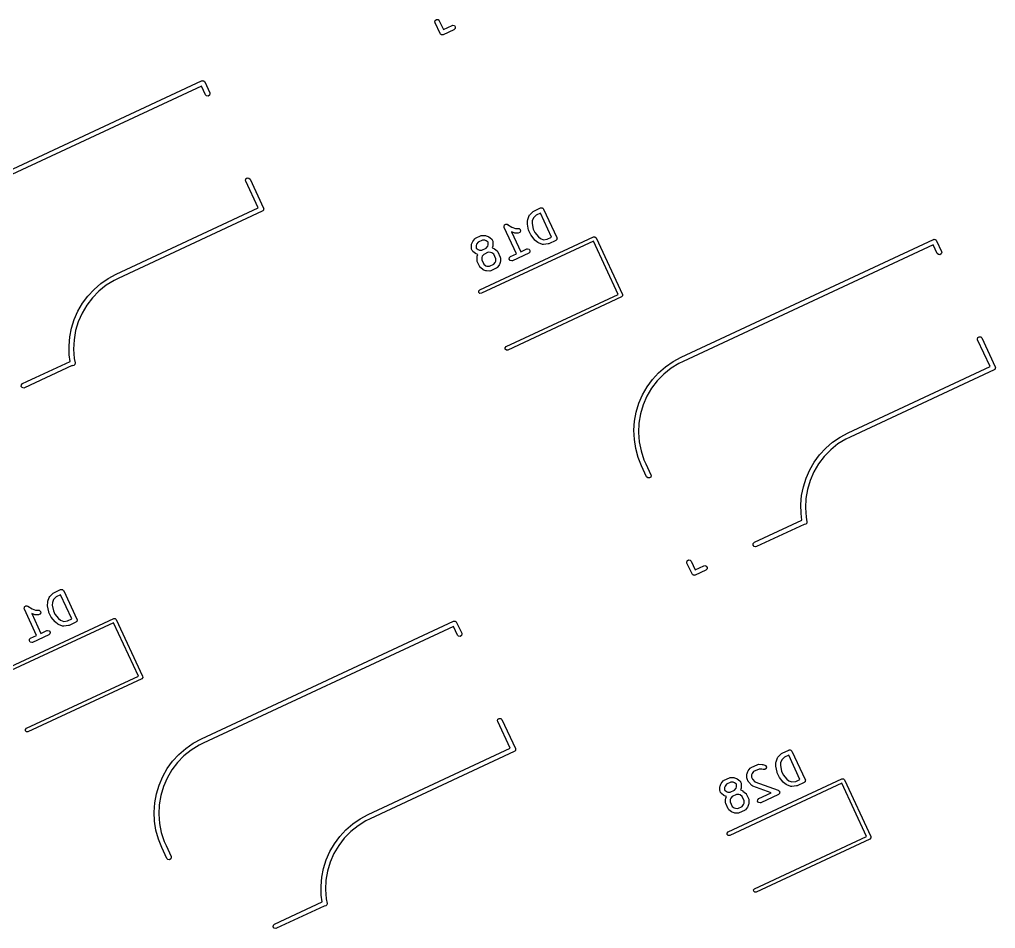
# Model space of a CAD drawing. Extents: x 22 to 260, y -160 to -44.
# Drawn here: x 186.81 to 218, y -108.03 to -78.99 of the extents above; entities that cross this region are included whole.
import ezdxf

# ---------------------------------------------------------------- set-up
doc = ezdxf.new("R2010")
doc.units = 0
doc.layers.add('BLACK', color=7, linetype='CONTINUOUS')

msp = doc.modelspace()

# ---------------------------------------------------------------- linework, layer by layer
at = {"layer": 'BLACK', "linetype": 'CONTINUOUS'}
for p, q in [((200.084, -79.0733), (200.097, -79.0237)), ((200.09, -79.0984), (200.084, -79.0733)), ((200.251, -79.4438), (200.09, -79.0984)), ((200.097, -79.0237), (200.139, -78.9943)), ((200.139, -78.9943), (200.19, -78.9988)), ((200.19, -78.9988), (200.226, -79.0351)), ((200.226, -79.0351), (200.356, -79.3124)), ((200.356, -79.3124), (200.633, -79.1831)), ((200.633, -79.1831), (200.658, -79.1763)), ((200.658, -79.1763), (200.708, -79.1896)), ((200.708, -79.1896), (200.737, -79.2316)), ((200.265, -79.4575), (200.251, -79.4438)), ((200.276, -79.4735), (200.265, -79.4575)), ((200.283, -79.4752), (200.276, -79.4735)), ((200.288, -79.48), (200.283, -79.4752)), ((200.307, -79.4817), (200.288, -79.48)), ((200.326, -79.4868), (200.307, -79.4817)), ((200.336, -79.4842), (200.326, -79.4868)), ((200.339, -79.4845), (200.336, -79.4842)), ((200.342, -79.4826), (200.339, -79.4845)), ((200.351, -79.48), (200.342, -79.4826)), ((200.696, -79.319), (200.351, -79.48)), ((200.733, -79.2827), (200.696, -79.319)), ((200.737, -79.2316), (200.733, -79.2827)), ((184.573, -84.7101), (192.63, -80.953)), ((192.63, -80.953), (192.64, -80.9505)), ((192.64, -80.9505), (192.643, -80.9485)), ((192.643, -80.9485), (192.646, -80.9488)), ((192.646, -80.9488), (192.655, -80.9463)), ((192.655, -80.9463), (192.674, -80.9513)), ((192.674, -80.9513), (192.694, -80.953)), ((192.694, -80.953), (192.698, -80.9578)), ((192.698, -80.9578), (192.705, -80.9596)), ((192.705, -80.9596), (192.716, -80.9755)), ((192.716, -80.9755), (192.73, -80.9893)), ((192.73, -80.9893), (192.891, -81.3346)), ((192.626, -81.1207), (184.637, -84.846)), ((192.755, -81.398), (192.626, -81.1207)), ((192.898, -81.3598), (192.884, -81.4093)), ((192.891, -81.3346), (192.898, -81.3598)), ((192.791, -81.4343), (192.755, -81.398)), ((192.842, -81.4387), (192.791, -81.4343)), ((192.884, -81.4093), (192.842, -81.4387)), ((194.036, -84.1353), (194.05, -84.0857)), ((194.043, -84.1604), (194.036, -84.1353)), ((194.441, -85.0133), (194.043, -84.1604)), ((194.05, -84.0857), (194.092, -84.0563)), ((194.092, -84.0563), (194.143, -84.0607)), ((194.143, -84.0607), (194.179, -84.097)), ((194.179, -84.097), (194.608, -85.0178)), ((189.905, -87.1285), (194.441, -85.0133)), ((194.572, -85.1175), (189.968, -87.2644)), ((194.586, -85.1037), (194.572, -85.1175)), ((194.602, -85.0925), (194.586, -85.1037)), ((194.604, -85.086), (194.602, -85.0925)), ((194.608, -85.0812), (194.604, -85.086)), ((194.608, -85.0178), (194.611, -85.0274)), ((194.61, -85.0618), (194.608, -85.0812)), ((194.615, -85.043), (194.61, -85.0618)), ((194.611, -85.0274), (194.613, -85.0301)), ((194.613, -85.0301), (194.613, -85.0334)), ((194.613, -85.0334), (194.615, -85.043)), ((203.116, -85.2317), (203.225, -85.1282)), ((203.225, -85.1282), (203.244, -85.1158)), ((203.244, -85.1158), (203.245, -85.1147)), ((203.245, -85.1147), (203.461, -85.0141)), ((203.461, -85.0141), (203.47, -85.0115)), ((203.47, -85.0115), (203.473, -85.0096)), ((203.473, -85.0096), (203.476, -85.0099)), ((203.476, -85.0099), (203.486, -85.0073)), ((203.486, -85.0073), (203.505, -85.0124)), ((203.505, -85.0124), (203.524, -85.0141)), ((203.524, -85.0141), (203.529, -85.0188)), ((203.529, -85.0188), (203.535, -85.0206)), ((203.535, -85.0206), (203.546, -85.0366)), ((203.546, -85.0366), (203.56, -85.0503)), ((203.56, -85.0503), (203.983, -85.9566)), ((203.043, -85.5171), (203.046, -85.4107)), ((203.046, -85.4107), (203.051, -85.3887)), ((203.051, -85.3871), (203.097, -85.2605)), ((203.051, -85.3887), (203.051, -85.3871)), ((203.097, -85.2605), (203.11, -85.238)), ((203.11, -85.238), (203.114, -85.2357)), ((203.114, -85.2357), (203.116, -85.2317)), ((203.196, -85.427), (203.193, -85.513)), ((203.232, -85.3285), (203.196, -85.427)), ((203.319, -85.2455), (203.232, -85.3285)), ((203.456, -85.1817), (203.319, -85.2455)), ((203.815, -85.9521), (203.456, -85.1817)), ((202.295, -85.6036), (202.303, -85.5833)), ((202.297, -85.6076), (202.295, -85.6036)), ((202.295, -85.6118), (202.297, -85.6076)), ((202.302, -85.637), (202.295, -85.6118)), ((202.693, -86.4753), (202.302, -85.637)), ((202.303, -85.5833), (202.309, -85.5623)), ((202.309, -85.5623), (202.312, -85.5598)), ((202.312, -85.5598), (202.314, -85.5558)), ((202.314, -85.5558), (202.333, -85.5453)), ((202.333, -85.5453), (202.351, -85.5328)), ((202.351, -85.5328), (202.355, -85.5332)), ((202.355, -85.5332), (202.359, -85.5311)), ((202.359, -85.5311), (202.38, -85.5354)), ((202.38, -85.5354), (202.402, -85.5373)), ((202.402, -85.5373), (202.405, -85.5403)), ((202.405, -85.5403), (202.409, -85.5412)), ((202.409, -85.5412), (202.549, -85.6266)), ((202.549, -85.6266), (202.658, -85.6659)), ((202.658, -85.6659), (202.752, -85.6685)), ((202.752, -85.6685), (202.777, -85.6737)), ((202.777, -85.6737), (202.816, -85.7078)), ((202.823, -85.7585), (202.796, -85.8022)), ((202.816, -85.7078), (202.823, -85.7585)), ((203.044, -85.5205), (203.043, -85.5171)), ((203.044, -85.5335), (203.044, -85.5205)), ((203.082, -85.7262), (203.044, -85.5335)), ((203.084, -85.7292), (203.082, -85.7262)), ((203.087, -85.7436), (203.084, -85.7292)), ((203.148, -85.8731), (203.087, -85.7436)), ((203.193, -85.513), (203.227, -85.6886)), ((203.227, -85.6886), (203.28, -85.8014)), ((201.296, -86.0848), (201.362, -86.0014)), ((201.362, -86.0014), (201.381, -85.9841)), ((201.381, -85.9841), (201.386, -85.9832)), ((201.386, -85.9832), (201.389, -85.98)), ((201.389, -85.98), (201.562, -85.8995)), ((201.609, -86.043), (201.468, -86.1085)), ((201.521, -87.6315), (205.155, -85.9368)), ((201.562, -85.8995), (201.587, -85.8928)), ((205.151, -86.0709), (201.571, -87.7402)), ((201.587, -85.8928), (201.591, -85.894)), ((201.591, -85.894), (201.595, -85.8925)), ((201.595, -85.8925), (201.702, -85.8955)), ((201.686, -86.0451), (201.609, -86.043)), ((201.726, -86.0598), (201.686, -86.0451)), ((201.702, -85.8955), (201.724, -85.8999)), ((201.724, -85.8999), (201.725, -85.8999)), ((201.725, -85.8999), (201.789, -85.923)), ((201.786, -86.1074), (201.726, -86.0598)), ((201.789, -85.923), (201.808, -85.9342)), ((201.808, -85.9342), (201.81, -85.9347)), ((201.81, -85.9347), (201.893, -86.0009)), ((201.893, -86.0009), (201.91, -86.0204)), ((201.91, -86.0204), (201.911, -86.0248)), ((201.911, -86.0248), (201.914, -86.028)), ((201.914, -86.028), (201.935, -86.0711)), ((201.935, -86.0711), (201.941, -86.0963)), ((202.618, -85.811), (202.535, -85.7808)), ((202.535, -85.7808), (202.829, -86.4119)), ((202.619, -85.811), (202.618, -85.811)), ((202.641, -85.8155), (202.619, -85.811)), ((202.748, -85.8184), (202.641, -85.8155)), ((202.796, -85.8022), (202.748, -85.8184)), ((203.15, -85.8756), (203.148, -85.8731)), ((203.158, -85.8887), (203.15, -85.8756)), ((203.281, -86.0412), (203.158, -85.8887)), ((203.28, -85.8014), (203.393, -85.9403)), ((203.284, -86.043), (203.281, -86.0412)), ((203.293, -86.0527), (203.284, -86.043)), ((203.376, -86.1189), (203.293, -86.0527)), ((203.393, -85.9403), (203.46, -85.9938)), ((203.46, -85.9938), (203.558, -86.0296)), ((203.558, -86.0296), (203.678, -86.0158)), ((203.678, -86.0158), (203.815, -85.9521)), ((203.947, -86.0563), (203.731, -86.1569)), ((203.96, -86.0425), (203.947, -86.0563)), ((203.976, -86.0314), (203.96, -86.0425)), ((203.978, -86.0248), (203.976, -86.0314)), ((203.983, -86.02), (203.978, -86.0248)), ((203.983, -85.9566), (203.985, -85.9662)), ((203.985, -86.0006), (203.983, -86.02)), ((203.985, -85.9662), (203.987, -85.9689)), ((203.99, -85.9818), (203.985, -86.0006)), ((203.987, -85.9689), (203.987, -85.9722)), ((203.987, -85.9722), (203.99, -85.9818)), ((205.946, -87.7748), (205.151, -86.0709)), ((205.155, -85.9368), (205.201, -85.9348)), ((205.201, -85.9348), (205.235, -85.9658)), ((205.235, -85.9658), (205.235, -85.9658)), ((205.235, -85.9658), (206.08, -87.7784)), ((207.957, -89.7807), (216.014, -86.0237)), ((216.014, -86.0237), (216.024, -86.0211)), ((216.024, -86.0211), (216.026, -86.0192)), ((216.026, -86.0192), (216.03, -86.0195)), ((216.03, -86.0195), (216.039, -86.0169)), ((216.039, -86.0169), (216.058, -86.022)), ((216.058, -86.022), (216.077, -86.0237)), ((216.077, -86.0237), (216.082, -86.0285)), ((216.082, -86.0285), (216.089, -86.0302)), ((216.089, -86.0302), (216.1, -86.0462)), ((216.1, -86.0462), (216.114, -86.0599)), ((216.114, -86.0599), (216.275, -86.4052)), ((201.254, -86.2991), (201.256, -86.1927)), ((201.255, -86.3033), (201.254, -86.2991)), ((201.254, -86.3077), (201.255, -86.3033)), ((201.261, -86.3328), (201.254, -86.3077)), ((201.256, -86.1927), (201.261, -86.1707)), ((201.261, -86.1691), (201.284, -86.1058)), ((201.261, -86.1707), (201.261, -86.1691)), ((201.281, -86.376), (201.261, -86.3328)), ((201.284, -86.3792), (201.281, -86.376)), ((201.284, -86.1058), (201.295, -86.0864)), ((201.285, -86.3836), (201.284, -86.3792)), ((201.302, -86.4031), (201.285, -86.3836)), ((201.295, -86.0864), (201.296, -86.0848)), ((201.406, -86.2089), (201.404, -86.2855)), ((201.404, -86.2855), (201.409, -86.2966)), ((201.421, -86.1685), (201.406, -86.2089)), ((201.409, -86.2966), (201.469, -86.3442)), ((201.468, -86.1085), (201.421, -86.1685)), ((201.469, -86.3442), (201.51, -86.3589)), ((201.51, -86.3589), (201.586, -86.361)), ((201.586, -86.361), (201.727, -86.2954)), ((201.727, -86.2954), (201.774, -86.2354)), ((201.774, -86.2354), (201.789, -86.195)), ((201.791, -86.1185), (201.786, -86.1074)), ((201.789, -86.195), (201.791, -86.1185)), ((201.934, -86.2349), (201.914, -86.291)), ((201.914, -86.291), (201.97, -86.3114)), ((201.939, -86.2113), (201.934, -86.2333)), ((201.934, -86.2333), (201.934, -86.2349)), ((201.942, -86.1049), (201.939, -86.2113)), ((201.941, -86.0963), (201.94, -86.1006)), ((201.94, -86.1006), (201.942, -86.1049)), ((201.97, -86.3114), (201.989, -86.3226)), ((201.989, -86.3226), (201.991, -86.3231)), ((201.991, -86.3231), (202.074, -86.3893)), ((202.829, -86.4119), (203.02, -86.3229)), ((203.02, -86.3229), (203.045, -86.3161)), ((203.045, -86.3161), (203.095, -86.3294)), ((203.095, -86.3294), (203.124, -86.3714)), ((203.124, -86.3714), (203.12, -86.4225)), ((203.378, -86.1194), (203.376, -86.1189)), ((203.397, -86.1306), (203.378, -86.1194)), ((203.524, -86.1767), (203.397, -86.1306)), ((203.528, -86.1767), (203.524, -86.1767)), ((203.532, -86.1791), (203.528, -86.1767)), ((203.558, -86.1807), (203.532, -86.1791)), ((203.708, -86.1635), (203.558, -86.1807)), ((203.709, -86.1627), (203.708, -86.1635)), ((203.731, -86.1569), (203.709, -86.1627)), ((216.01, -86.1913), (208.02, -89.9167)), ((216.139, -86.4686), (216.01, -86.1913)), ((201.385, -86.4692), (201.302, -86.4031)), ((201.387, -86.4698), (201.385, -86.4692)), ((201.406, -86.481), (201.387, -86.4698)), ((201.462, -86.5014), (201.406, -86.481)), ((201.435, -86.6875), (201.438, -86.5811)), ((201.436, -86.6918), (201.435, -86.6875)), ((201.435, -86.6961), (201.436, -86.6918)), ((201.438, -86.5811), (201.442, -86.5591)), ((201.442, -86.5575), (201.462, -86.5014)), ((201.442, -86.5591), (201.442, -86.5575)), ((201.587, -86.5973), (201.585, -86.6739)), ((201.585, -86.6739), (201.651, -86.8144)), ((201.602, -86.5569), (201.587, -86.5973)), ((201.65, -86.4969), (201.602, -86.5569)), ((201.79, -86.4314), (201.65, -86.4969)), ((201.867, -86.4335), (201.79, -86.4314)), ((201.907, -86.4482), (201.867, -86.4335)), ((201.967, -86.4958), (201.907, -86.4482)), ((202.033, -86.6363), (201.967, -86.4958)), ((202.03, -86.7129), (202.033, -86.6363)), ((202.074, -86.3893), (202.091, -86.4088)), ((202.091, -86.4088), (202.092, -86.4132)), ((202.092, -86.4132), (202.096, -86.4164)), ((202.096, -86.4164), (202.176, -86.589)), ((202.176, -86.589), (202.183, -86.6142)), ((202.183, -86.6227), (202.18, -86.7292)), ((202.183, -86.6142), (202.182, -86.6185)), ((202.182, -86.6185), (202.183, -86.6227)), ((202.461, -86.6517), (202.466, -86.6006)), ((202.491, -86.6938), (202.461, -86.6517)), ((202.466, -86.6006), (202.502, -86.5644)), ((202.54, -86.707), (202.491, -86.6938)), ((202.502, -86.5644), (202.693, -86.4753)), ((203.083, -86.4588), (202.565, -86.7003)), ((203.12, -86.4225), (203.083, -86.4588)), ((216.175, -86.5049), (216.139, -86.4686)), ((216.226, -86.5094), (216.175, -86.5049)), ((216.268, -86.48), (216.226, -86.5094)), ((216.282, -86.4304), (216.268, -86.48)), ((216.275, -86.4052), (216.282, -86.4304)), ((201.442, -86.7213), (201.435, -86.6961)), ((201.522, -86.8939), (201.442, -86.7213)), ((201.525, -86.8971), (201.522, -86.8939)), ((201.526, -86.9015), (201.525, -86.8971)), ((201.544, -86.9209), (201.526, -86.9015)), ((201.627, -86.9871), (201.544, -86.9209)), ((201.628, -86.9876), (201.627, -86.9871)), ((201.648, -86.9989), (201.628, -86.9876)), ((201.711, -87.0219), (201.648, -86.9989)), ((201.651, -86.8144), (201.711, -86.8621)), ((201.711, -86.8621), (201.751, -86.8768)), ((201.751, -86.8768), (201.828, -86.8789)), ((201.828, -86.8789), (201.968, -86.8133)), ((202.048, -86.9418), (201.875, -87.0223)), ((201.968, -86.8133), (202.016, -86.7533)), ((202.016, -86.7533), (202.03, -86.7129)), ((202.051, -86.9386), (202.048, -86.9418)), ((202.055, -86.9377), (202.051, -86.9386)), ((202.075, -86.9204), (202.055, -86.9377)), ((202.141, -86.837), (202.075, -86.9204)), ((202.153, -86.8161), (202.141, -86.8355)), ((202.141, -86.8355), (202.141, -86.837)), ((202.176, -86.7528), (202.153, -86.8161)), ((202.18, -86.7292), (202.176, -86.7511)), ((202.176, -86.7511), (202.176, -86.7528)), ((202.565, -86.7003), (202.54, -86.707)), ((189.412, -87.4283), (189.65, -87.2648)), ((189.65, -87.2648), (189.905, -87.1286)), ((189.968, -87.2644), (189.833, -87.3273)), ((189.905, -87.1286), (189.905, -87.1285)), ((189.968, -87.2644), (189.968, -87.2644)), ((189.968, -87.2644), (189.968, -87.2644)), ((201.713, -87.0219), (201.711, -87.0219)), ((201.735, -87.0264), (201.713, -87.0219)), ((201.841, -87.0293), (201.735, -87.0264)), ((201.845, -87.0279), (201.841, -87.0293)), ((201.85, -87.029), (201.845, -87.0279)), ((201.875, -87.0223), (201.85, -87.029)), ((188.997, -87.8289), (189.194, -87.6171)), ((189.194, -87.6171), (189.412, -87.4283)), ((189.581, -87.4845), (189.349, -87.6709)), ((189.833, -87.3273), (189.581, -87.4845)), ((188.825, -88.0609), (188.997, -87.8289)), ((189.141, -87.8839), (188.961, -88.1203)), ((189.349, -87.6709), (189.141, -87.8839)), ((201.49, -87.6653), (201.521, -87.6315)), ((201.492, -87.7112), (201.49, -87.6653)), ((201.525, -87.7423), (201.492, -87.7112)), ((201.571, -87.7402), (201.525, -87.7423)), ((202.366, -89.4441), (205.946, -87.7748)), ((206.051, -87.8582), (202.417, -89.5529)), ((206.082, -87.8243), (206.051, -87.8582)), ((206.051, -87.8582), (206.051, -87.8582)), ((206.08, -87.7784), (206.082, -87.8243)), ((188.68, -88.3106), (188.825, -88.0609)), ((188.961, -88.1203), (188.81, -88.3766)), ((188.564, -88.5747), (188.68, -88.3106)), ((188.81, -88.3766), (188.691, -88.6493)), ((188.421, -89.1333), (188.477, -88.85)), ((188.477, -88.85), (188.564, -88.5747)), ((188.691, -88.6493), (188.606, -88.9343)), ((188.396, -89.421), (188.421, -89.1333)), ((188.606, -88.9343), (188.555, -89.2274)), ((217.42, -89.2059), (217.434, -89.1564)), ((217.434, -89.1564), (217.476, -89.1269)), ((217.476, -89.1269), (217.527, -89.1314)), ((217.527, -89.1314), (217.563, -89.1677)), ((217.563, -89.1677), (217.992, -90.0885)), ((188.403, -89.7097), (188.396, -89.421)), ((188.555, -89.2274), (188.541, -89.5245)), ((202.335, -89.478), (202.366, -89.4441)), ((202.337, -89.5238), (202.335, -89.478)), ((217.427, -89.2311), (217.42, -89.2059)), ((217.825, -90.0839), (217.427, -89.2311)), ((188.432, -89.9172), (188.403, -89.7097)), ((188.541, -89.5245), (188.562, -89.8213)), ((202.371, -89.5549), (202.337, -89.5238)), ((202.417, -89.5529), (202.371, -89.5549)), ((207.699, -89.9193), (207.957, -89.7807)), ((207.957, -89.7807), (207.957, -89.7807)), ((207.957, -89.7807), (207.957, -89.7807)), ((207.957, -89.7807), (207.957, -89.7807)), ((186.912, -90.6262), (188.432, -89.9172)), ((188.498, -90.0518), (186.975, -90.7621)), ((188.507, -90.056), (188.498, -90.0518)), ((188.553, -90.0472), (188.507, -90.056)), ((188.584, -90.0133), (188.553, -90.0472)), ((188.562, -89.8213), (188.59, -89.9673)), ((188.59, -89.9673), (188.584, -90.0133)), ((207.236, -90.2787), (207.457, -90.086)), ((207.457, -90.086), (207.699, -89.9193)), ((207.885, -89.9796), (207.632, -90.1373)), ((208.02, -89.9168), (207.885, -89.9796)), ((208.02, -89.9167), (208.02, -89.9168)), ((213.289, -92.1991), (217.825, -90.0839)), ((217.992, -90.0885), (217.995, -90.098)), ((217.999, -90.1136), (217.994, -90.1325)), ((217.995, -90.098), (217.997, -90.1008)), ((217.997, -90.1008), (217.996, -90.1041)), ((217.996, -90.1041), (217.999, -90.1136)), ((207.038, -90.4949), (207.236, -90.2787)), ((207.4, -90.3244), (207.192, -90.5381)), ((207.632, -90.1373), (207.4, -90.3244)), ((217.956, -90.1881), (213.352, -92.335)), ((217.97, -90.1744), (217.956, -90.1881)), ((217.986, -90.1632), (217.97, -90.1744)), ((217.988, -90.1567), (217.986, -90.1632)), ((217.992, -90.1519), (217.988, -90.1567)), ((217.994, -90.1325), (217.992, -90.1519)), ((186.871, -90.7136), (186.875, -90.6624)), ((186.9, -90.7556), (186.871, -90.7136)), ((186.875, -90.6624), (186.912, -90.6262)), ((206.72, -90.9868), (206.865, -90.7319)), ((206.865, -90.7319), (207.038, -90.4949)), ((207.192, -90.5381), (207.011, -90.7753)), ((186.95, -90.7689), (186.9, -90.7556)), ((186.975, -90.7621), (186.95, -90.7689)), ((206.605, -91.2563), (206.72, -90.9868)), ((206.86, -91.0325), (206.742, -91.3061)), ((207.011, -90.7753), (206.86, -91.0325)), ((206.52, -91.5371), (206.605, -91.2563)), ((206.742, -91.3061), (206.657, -91.592)), ((206.467, -91.8256), (206.52, -91.5371)), ((206.657, -91.592), (206.607, -91.886)), ((206.447, -92.1181), (206.467, -91.8256)), ((206.607, -91.886), (206.593, -92.1839)), ((206.46, -92.4111), (206.447, -92.1181)), ((206.593, -92.1839), (206.615, -92.4813)), ((213.034, -92.3354), (213.289, -92.1991)), ((213.289, -92.1991), (213.289, -92.1991)), ((206.506, -92.7008), (206.46, -92.4111)), ((206.615, -92.4813), (206.673, -92.7739)), ((212.577, -92.6877), (212.796, -92.499)), ((212.965, -92.5551), (212.733, -92.7416)), ((212.796, -92.499), (213.034, -92.3354)), ((213.217, -92.3979), (212.965, -92.5551)), ((213.352, -92.3351), (213.217, -92.3979)), ((213.352, -92.335), (213.352, -92.3351)), ((213.352, -92.3351), (213.352, -92.3351)), ((206.583, -92.9836), (206.506, -92.7008)), ((206.673, -92.7739), (206.765, -93.0574)), ((212.209, -93.1316), (212.381, -92.8995)), ((212.381, -92.8995), (212.577, -92.6877)), ((212.733, -92.7416), (212.525, -92.9545)), ((206.692, -93.2559), (206.583, -92.9836)), ((206.765, -93.0574), (206.828, -93.1925)), ((206.828, -93.1925), (206.828, -93.1925)), ((206.828, -93.1925), (206.828, -93.1925)), ((206.828, -93.1925), (206.989, -93.5378)), ((212.064, -93.3812), (212.209, -93.1316)), ((212.345, -93.1909), (212.194, -93.4473)), ((212.525, -92.9545), (212.345, -93.1909)), ((206.853, -93.6012), (206.692, -93.2559)), ((206.692, -93.2559), (206.692, -93.2559)), ((206.989, -93.5378), (206.996, -93.563)), ((211.947, -93.6453), (212.064, -93.3812)), ((212.194, -93.4473), (212.075, -93.7199)), ((206.889, -93.6375), (206.853, -93.6012)), ((206.941, -93.6419), (206.889, -93.6375)), ((206.983, -93.6125), (206.941, -93.6419)), ((206.996, -93.563), (206.983, -93.6125)), ((211.86, -93.9207), (211.947, -93.6453)), ((212.075, -93.7199), (211.99, -94.0049)), ((211.804, -94.2039), (211.86, -93.9207)), ((211.99, -94.0049), (211.939, -94.2981)), ((211.78, -94.4917), (211.804, -94.2039)), ((211.787, -94.7803), (211.78, -94.4917)), ((211.939, -94.2981), (211.924, -94.5952)), ((211.816, -94.9879), (211.787, -94.7803)), ((211.924, -94.5952), (211.945, -94.8919)), ((210.295, -95.6968), (211.816, -94.9879)), ((211.968, -95.0839), (211.936, -95.1178)), ((211.945, -94.8919), (211.974, -95.0379)), ((211.974, -95.0379), (211.968, -95.0839)), ((211.882, -95.1225), (210.359, -95.8328)), ((211.891, -95.1266), (211.882, -95.1225)), ((211.936, -95.1178), (211.891, -95.1266)), ((210.255, -95.7842), (210.259, -95.7331)), ((210.259, -95.7331), (210.295, -95.6968)), ((210.284, -95.8262), (210.255, -95.7842)), ((210.334, -95.8395), (210.284, -95.8262)), ((210.359, -95.8328), (210.334, -95.8395)), ((208.135, -96.3385), (208.148, -96.2889)), ((208.141, -96.3636), (208.135, -96.3385)), ((208.148, -96.2889), (208.19, -96.2595)), ((208.19, -96.2595), (208.241, -96.2639)), ((208.241, -96.2639), (208.277, -96.3002)), ((208.277, -96.3002), (208.407, -96.5776)), ((208.302, -96.7089), (208.141, -96.3636)), ((208.747, -96.5842), (208.402, -96.7452)), ((208.407, -96.5776), (208.684, -96.4482)), ((208.684, -96.4482), (208.709, -96.4415)), ((208.709, -96.4415), (208.759, -96.4548)), ((208.784, -96.5479), (208.747, -96.5842)), ((208.759, -96.4548), (208.788, -96.4968)), ((208.788, -96.4968), (208.784, -96.5479)), ((208.316, -96.7227), (208.302, -96.7089)), ((208.327, -96.7387), (208.316, -96.7227)), ((208.334, -96.7404), (208.327, -96.7387)), ((208.339, -96.7452), (208.334, -96.7404)), ((208.358, -96.7469), (208.339, -96.7452)), ((208.377, -96.7519), (208.358, -96.7469)), ((208.386, -96.7494), (208.377, -96.7519)), ((208.39, -96.7497), (208.386, -96.7494)), ((208.392, -96.7478), (208.39, -96.7497)), ((208.402, -96.7452), (208.392, -96.7478)), ((187.912, -97.3092), (188.128, -97.2086)), ((188.128, -97.2086), (188.137, -97.206)), ((188.137, -97.206), (188.14, -97.2041)), ((188.14, -97.2041), (188.143, -97.2044)), ((188.143, -97.2044), (188.153, -97.2018)), ((188.153, -97.2018), (188.172, -97.2069)), ((188.172, -97.2069), (188.191, -97.2086)), ((188.191, -97.2086), (188.196, -97.2134)), ((188.196, -97.2134), (188.202, -97.2151)), ((188.202, -97.2151), (188.213, -97.2311)), ((188.213, -97.2311), (188.227, -97.2449)), ((188.227, -97.2449), (188.65, -98.1512)), ((187.71, -97.7117), (187.713, -97.6052)), ((187.713, -97.6052), (187.718, -97.5833)), ((187.718, -97.5816), (187.764, -97.4551)), ((187.718, -97.5833), (187.718, -97.5816)), ((187.764, -97.4551), (187.777, -97.4325)), ((187.777, -97.4325), (187.781, -97.4303)), ((187.781, -97.4303), (187.783, -97.4262)), ((187.783, -97.4262), (187.892, -97.3227)), ((187.899, -97.523), (187.863, -97.6215)), ((187.892, -97.3227), (187.911, -97.3104)), ((187.986, -97.44), (187.899, -97.523)), ((187.911, -97.3104), (187.912, -97.3092)), ((188.123, -97.3762), (187.986, -97.44)), ((188.482, -98.1466), (188.123, -97.3762)), ((186.962, -97.7981), (186.97, -97.7778)), ((186.964, -97.8022), (186.962, -97.7981)), ((186.962, -97.8063), (186.964, -97.8022)), ((186.969, -97.8315), (186.962, -97.8063)), ((187.36, -98.6698), (186.969, -97.8315)), ((186.97, -97.7778), (186.976, -97.7568)), ((186.976, -97.7568), (186.979, -97.7543)), ((186.979, -97.7543), (186.981, -97.7503)), ((186.981, -97.7503), (187, -97.7398)), ((187, -97.7398), (187.018, -97.7273)), ((187.018, -97.7273), (187.022, -97.7277)), ((187.022, -97.7277), (187.026, -97.7257)), ((187.026, -97.7257), (187.047, -97.7299)), ((187.047, -97.7299), (187.069, -97.7318)), ((187.069, -97.7318), (187.072, -97.7349)), ((187.072, -97.7349), (187.076, -97.7357)), ((187.076, -97.7357), (187.216, -97.8211)), ((187.216, -97.8211), (187.325, -97.8604)), ((187.325, -97.8604), (187.419, -97.863)), ((187.419, -97.863), (187.444, -97.8682)), ((187.444, -97.8682), (187.483, -97.9023)), ((187.483, -97.9023), (187.49, -97.953)), ((187.711, -97.715), (187.71, -97.7117)), ((187.712, -97.728), (187.711, -97.715)), ((187.749, -97.9207), (187.712, -97.728)), ((187.751, -97.9237), (187.749, -97.9207)), ((187.863, -97.6215), (187.86, -97.7075)), ((187.86, -97.7075), (187.894, -97.8831)), ((187.894, -97.8831), (187.947, -97.9959)), ((186.188, -99.826), (189.822, -98.1313)), ((187.285, -98.0056), (187.202, -97.9754)), ((187.202, -97.9754), (187.496, -98.6064)), ((187.286, -98.0056), (187.285, -98.0056)), ((187.308, -98.01), (187.286, -98.0056)), ((187.415, -98.013), (187.308, -98.01)), ((187.463, -97.9967), (187.415, -98.013)), ((187.49, -97.953), (187.463, -97.9967)), ((187.755, -97.9382), (187.751, -97.9237)), ((187.815, -98.0676), (187.755, -97.9382)), ((187.817, -98.0701), (187.815, -98.0676)), ((187.825, -98.0832), (187.817, -98.0701)), ((187.948, -98.2357), (187.825, -98.0832)), ((187.947, -97.9959), (188.06, -98.1348)), ((188.06, -98.1348), (188.127, -98.1883)), ((188.127, -98.1883), (188.226, -98.2242)), ((188.226, -98.2242), (188.345, -98.2104)), ((188.345, -98.2104), (188.482, -98.1466)), ((188.643, -98.2259), (188.627, -98.237)), ((188.645, -98.2193), (188.643, -98.2259)), ((188.65, -98.2146), (188.645, -98.2193)), ((188.65, -98.1512), (188.652, -98.1607)), ((188.652, -98.1951), (188.65, -98.2146)), ((188.652, -98.1607), (188.654, -98.1634)), ((188.657, -98.1763), (188.652, -98.1951)), ((188.654, -98.1634), (188.654, -98.1668)), ((188.654, -98.1668), (188.657, -98.1763)), ((189.822, -98.1313), (189.868, -98.1293)), ((189.868, -98.1293), (189.902, -98.1603)), ((189.902, -98.1603), (189.902, -98.1603)), ((189.902, -98.1603), (190.747, -99.9729)), ((192.624, -101.975), (200.681, -98.2182)), ((200.681, -98.2182), (200.691, -98.2156)), ((200.691, -98.2156), (200.693, -98.2137)), ((200.693, -98.2137), (200.697, -98.214)), ((200.697, -98.214), (200.706, -98.2114)), ((200.706, -98.2114), (200.725, -98.2165)), ((200.725, -98.2165), (200.745, -98.2182)), ((200.745, -98.2182), (200.749, -98.223)), ((200.749, -98.223), (200.756, -98.2247)), ((200.756, -98.2247), (200.767, -98.2407)), ((189.818, -98.2654), (186.238, -99.9348)), ((187.496, -98.6064), (187.687, -98.5174)), ((187.687, -98.5174), (187.712, -98.5106)), ((187.712, -98.5106), (187.762, -98.5239)), ((187.762, -98.5239), (187.791, -98.5659)), ((187.951, -98.2375), (187.948, -98.2357)), ((187.96, -98.2472), (187.951, -98.2375)), ((188.043, -98.3134), (187.96, -98.2472)), ((188.045, -98.3139), (188.043, -98.3134)), ((188.064, -98.3251), (188.045, -98.3139)), ((188.191, -98.3712), (188.064, -98.3251)), ((188.195, -98.3712), (188.191, -98.3712)), ((188.199, -98.3736), (188.195, -98.3712)), ((188.225, -98.3752), (188.199, -98.3736)), ((188.375, -98.358), (188.225, -98.3752)), ((188.376, -98.3573), (188.375, -98.358)), ((188.398, -98.3515), (188.376, -98.3573)), ((188.614, -98.2508), (188.398, -98.3515)), ((188.627, -98.237), (188.614, -98.2508)), ((190.613, -99.9693), (189.818, -98.2654)), ((200.677, -98.3858), (192.687, -102.111)), ((200.806, -98.6632), (200.677, -98.3858)), ((200.767, -98.2407), (200.781, -98.2545)), ((200.781, -98.2545), (200.942, -98.5998)), ((187.128, -98.8463), (187.133, -98.7951)), ((187.158, -98.8883), (187.128, -98.8463)), ((187.133, -98.7951), (187.169, -98.7589)), ((187.169, -98.7589), (187.36, -98.6698)), ((187.75, -98.6533), (187.233, -98.8948)), ((187.787, -98.617), (187.75, -98.6533)), ((187.791, -98.5659), (187.787, -98.617)), ((200.842, -98.6994), (200.806, -98.6632)), ((200.893, -98.7039), (200.842, -98.6994)), ((200.935, -98.6745), (200.893, -98.7039)), ((200.949, -98.6249), (200.935, -98.6745)), ((200.942, -98.5998), (200.949, -98.6249)), ((187.207, -98.9016), (187.158, -98.8883)), ((187.233, -98.8948), (187.207, -98.9016)), ((187.033, -101.639), (190.613, -99.9693)), ((190.718, -100.053), (187.084, -101.747)), ((190.749, -100.019), (190.718, -100.053)), ((190.718, -100.053), (190.718, -100.053)), ((190.747, -99.9729), (190.749, -100.019)), ((202.087, -101.4), (202.101, -101.351)), ((202.101, -101.351), (202.143, -101.321)), ((202.143, -101.321), (202.194, -101.326)), ((202.194, -101.326), (202.23, -101.362)), ((187.002, -101.672), (187.033, -101.639)), ((202.094, -101.426), (202.087, -101.4)), ((202.492, -102.278), (202.094, -101.426)), ((202.23, -101.362), (202.659, -102.283)), ((187.004, -101.718), (187.002, -101.672)), ((187.038, -101.749), (187.004, -101.718)), ((187.084, -101.747), (187.038, -101.749)), ((192.366, -102.114), (192.624, -101.975)), ((192.624, -101.975), (192.624, -101.975)), ((191.903, -102.473), (192.124, -102.281)), ((192.124, -102.281), (192.366, -102.114)), ((192.552, -102.174), (192.299, -102.332)), ((192.687, -102.111), (192.552, -102.174)), ((192.687, -102.111), (192.687, -102.111)), ((192.687, -102.111), (192.687, -102.111)), ((197.956, -104.394), (202.492, -102.278)), ((202.659, -102.283), (202.662, -102.293)), ((191.705, -102.69), (191.903, -102.473)), ((192.067, -102.519), (191.859, -102.733)), ((192.299, -102.332), (192.067, -102.519)), ((202.623, -102.383), (198.019, -104.53)), ((202.637, -102.369), (202.623, -102.383)), ((202.653, -102.358), (202.637, -102.369)), ((202.655, -102.351), (202.653, -102.358)), ((202.659, -102.346), (202.655, -102.351)), ((202.661, -102.327), (202.659, -102.346)), ((202.666, -102.308), (202.661, -102.327)), ((202.662, -102.293), (202.664, -102.295)), ((202.664, -102.295), (202.664, -102.299)), ((202.664, -102.299), (202.666, -102.308)), ((210.987, -102.706), (211.033, -102.579)), ((211.033, -102.579), (211.046, -102.556)), ((211.046, -102.556), (211.05, -102.554)), ((211.05, -102.554), (211.052, -102.55)), ((211.052, -102.55), (211.162, -102.447)), ((211.162, -102.447), (211.18, -102.434)), ((211.256, -102.564), (211.168, -102.647)), ((211.18, -102.434), (211.181, -102.433)), ((211.181, -102.433), (211.397, -102.332)), ((211.393, -102.5), (211.256, -102.564)), ((211.752, -103.27), (211.393, -102.5)), ((211.397, -102.332), (211.407, -102.33)), ((211.407, -102.33), (211.409, -102.328)), ((211.409, -102.328), (211.413, -102.328)), ((211.413, -102.328), (211.422, -102.326)), ((211.422, -102.326), (211.441, -102.331)), ((211.441, -102.331), (211.461, -102.332)), ((211.461, -102.332), (211.465, -102.337)), ((211.465, -102.337), (211.472, -102.339)), ((211.472, -102.339), (211.483, -102.355)), ((211.483, -102.355), (211.497, -102.369)), ((211.497, -102.369), (211.919, -103.275)), ((191.533, -102.927), (191.705, -102.69)), ((191.859, -102.733), (191.678, -102.97)), ((210.162, -102.917), (210.181, -102.9)), ((210.181, -102.9), (210.186, -102.899)), ((210.186, -102.899), (210.189, -102.896)), ((210.189, -102.896), (210.405, -102.795)), ((210.405, -102.795), (210.43, -102.789)), ((210.43, -102.789), (210.434, -102.79)), ((210.434, -102.79), (210.438, -102.788)), ((210.438, -102.788), (210.545, -102.791)), ((210.545, -102.791), (210.567, -102.796)), ((210.567, -102.796), (210.568, -102.796)), ((210.568, -102.796), (210.632, -102.819)), ((210.632, -102.819), (210.654, -102.832)), ((210.654, -102.832), (210.68, -102.876)), ((210.68, -102.876), (210.671, -102.927)), ((210.98, -102.836), (210.983, -102.729)), ((210.981, -102.839), (210.98, -102.836)), ((210.981, -102.852), (210.981, -102.839)), ((211.018, -103.045), (210.981, -102.852)), ((210.983, -102.729), (210.987, -102.707)), ((210.987, -102.707), (210.987, -102.706)), ((211.132, -102.745), (211.13, -102.831)), ((211.13, -102.831), (211.164, -103.007)), ((211.168, -102.647), (211.132, -102.745)), ((191.272, -103.451), (191.388, -103.181)), ((191.388, -103.181), (191.533, -102.927)), ((191.678, -102.97), (191.527, -103.227)), ((209.326, -103.298), (209.498, -103.218)), ((209.498, -103.218), (209.523, -103.211)), ((209.523, -103.211), (209.528, -103.212)), ((209.528, -103.212), (209.532, -103.211)), ((209.532, -103.211), (209.638, -103.214)), ((209.638, -103.214), (209.66, -103.218)), ((209.66, -103.218), (209.662, -103.218)), ((209.662, -103.218), (209.725, -103.241)), ((210.053, -103.215), (210.056, -103.109)), ((210.055, -103.219), (210.053, -103.215)), ((210.054, -103.224), (210.055, -103.219)), ((210.06, -103.249), (210.054, -103.224)), ((210.056, -103.109), (210.061, -103.087)), ((210.061, -103.085), (210.084, -103.022)), ((210.061, -103.087), (210.061, -103.085)), ((210.084, -103.022), (210.095, -103.002)), ((210.095, -103.002), (210.096, -103.001)), ((210.096, -103.001), (210.162, -102.917)), ((210.206, -103.125), (210.204, -103.201)), ((210.204, -103.201), (210.231, -103.261)), ((210.221, -103.084), (210.206, -103.125)), ((210.268, -103.024), (210.221, -103.084)), ((210.452, -102.939), (210.268, -103.024)), ((210.528, -102.941), (210.452, -102.939)), ((210.58, -102.96), (210.528, -102.941)), ((210.632, -102.96), (210.58, -102.96)), ((210.671, -102.927), (210.632, -102.96)), ((211.02, -103.048), (211.018, -103.045)), ((211.024, -103.062), (211.02, -103.048)), ((211.085, -103.192), (211.024, -103.062)), ((211.087, -103.194), (211.085, -103.192)), ((211.094, -103.207), (211.087, -103.194)), ((211.218, -103.36), (211.094, -103.207)), ((211.164, -103.007), (211.217, -103.12)), ((211.217, -103.12), (211.329, -103.259)), ((191.187, -103.732), (191.272, -103.451)), ((191.409, -103.501), (191.324, -103.787)), ((191.527, -103.227), (191.409, -103.501)), ((209.19, -103.618), (209.193, -103.511)), ((209.193, -103.511), (209.198, -103.489)), ((209.198, -103.487), (209.221, -103.424)), ((209.198, -103.489), (209.198, -103.487)), ((209.221, -103.424), (209.232, -103.405)), ((209.232, -103.403), (209.299, -103.32)), ((209.232, -103.405), (209.232, -103.403)), ((209.299, -103.32), (209.318, -103.303)), ((209.318, -103.303), (209.322, -103.302)), ((209.322, -103.302), (209.326, -103.298)), ((209.343, -103.527), (209.341, -103.604)), ((209.357, -103.487), (209.343, -103.527)), ((209.405, -103.427), (209.357, -103.487)), ((209.546, -103.361), (209.405, -103.427)), ((209.457, -104.95), (213.092, -103.255)), ((213.088, -103.389), (209.508, -105.059)), ((209.622, -103.363), (209.546, -103.361)), ((209.663, -103.378), (209.622, -103.363)), ((209.723, -103.426), (209.663, -103.378)), ((209.711, -103.554), (209.726, -103.513)), ((209.728, -103.437), (209.723, -103.426)), ((209.725, -103.241), (209.745, -103.253)), ((209.726, -103.513), (209.728, -103.437)), ((209.745, -103.253), (209.746, -103.253)), ((209.746, -103.253), (209.83, -103.319)), ((209.83, -103.319), (209.847, -103.339)), ((209.847, -103.339), (209.848, -103.343)), ((209.848, -103.343), (209.851, -103.346)), ((209.851, -103.346), (209.871, -103.39)), ((209.871, -103.39), (209.878, -103.415)), ((209.875, -103.53), (209.871, -103.552)), ((209.878, -103.423), (209.875, -103.53)), ((209.878, -103.415), (209.877, -103.419)), ((209.877, -103.419), (209.878, -103.423)), ((210.101, -103.335), (210.06, -103.249)), ((210.102, -103.336), (210.101, -103.335)), ((210.114, -103.355), (210.102, -103.336)), ((210.218, -103.464), (210.114, -103.355)), ((210.222, -103.466), (210.218, -103.464)), ((210.224, -103.47), (210.222, -103.466)), ((210.246, -103.483), (210.224, -103.47)), ((210.231, -103.261), (210.314, -103.348)), ((210.836, -103.698), (210.246, -103.483)), ((210.314, -103.348), (211.057, -103.619)), ((211.221, -103.361), (211.218, -103.36)), ((211.23, -103.371), (211.221, -103.361)), ((211.313, -103.437), (211.23, -103.371)), ((211.314, -103.438), (211.313, -103.437)), ((211.334, -103.449), (211.314, -103.438)), ((211.329, -103.259), (211.397, -103.312)), ((211.46, -103.495), (211.334, -103.449)), ((211.397, -103.312), (211.495, -103.348)), ((211.465, -103.495), (211.46, -103.495)), ((211.469, -103.498), (211.465, -103.495)), ((211.495, -103.499), (211.469, -103.498)), ((211.495, -103.348), (211.615, -103.334)), ((211.644, -103.482), (211.495, -103.499)), ((211.615, -103.334), (211.752, -103.27)), ((211.646, -103.481), (211.644, -103.482)), ((211.667, -103.475), (211.646, -103.481)), ((211.883, -103.375), (211.667, -103.475)), ((211.897, -103.361), (211.883, -103.375)), ((211.913, -103.35), (211.897, -103.361)), ((211.915, -103.343), (211.913, -103.35)), ((211.919, -103.338), (211.915, -103.343)), ((211.919, -103.275), (211.922, -103.285)), ((211.921, -103.319), (211.919, -103.338)), ((211.926, -103.3), (211.921, -103.319)), ((211.922, -103.285), (211.924, -103.287)), ((211.924, -103.287), (211.924, -103.291)), ((211.924, -103.291), (211.926, -103.3)), ((213.882, -105.093), (213.088, -103.389)), ((213.092, -103.255), (213.138, -103.253)), ((213.138, -103.253), (213.171, -103.284)), ((213.171, -103.284), (213.171, -103.284)), ((213.171, -103.284), (214.017, -105.097)), ((191.135, -104.02), (191.187, -103.732)), ((191.324, -103.787), (191.274, -104.081)), ((209.192, -103.622), (209.19, -103.618)), ((209.19, -103.626), (209.192, -103.622)), ((209.197, -103.651), (209.19, -103.626)), ((209.217, -103.694), (209.197, -103.651)), ((209.221, -103.698), (209.217, -103.694)), ((209.221, -103.702), (209.221, -103.698)), ((209.239, -103.721), (209.221, -103.702)), ((209.322, -103.788), (209.239, -103.721)), ((209.324, -103.788), (209.322, -103.788)), ((209.343, -103.799), (209.324, -103.788)), ((209.341, -103.604), (209.346, -103.615)), ((209.399, -103.82), (209.343, -103.799)), ((209.346, -103.615), (209.406, -103.663)), ((209.379, -103.876), (209.399, -103.82)), ((209.406, -103.663), (209.446, -103.677)), ((209.446, -103.677), (209.523, -103.679)), ((209.523, -103.679), (209.663, -103.614)), ((209.586, -103.815), (209.539, -103.875)), ((209.727, -103.75), (209.586, -103.815)), ((209.663, -103.614), (209.711, -103.554)), ((209.803, -103.752), (209.727, -103.75)), ((209.844, -103.767), (209.803, -103.752)), ((209.904, -103.814), (209.844, -103.767)), ((209.871, -103.553), (209.85, -103.609)), ((209.85, -103.609), (209.906, -103.63)), ((209.871, -103.552), (209.871, -103.553)), ((209.969, -103.955), (209.904, -103.814)), ((209.906, -103.63), (209.926, -103.641)), ((209.926, -103.641), (209.927, -103.642)), ((209.927, -103.642), (210.011, -103.708)), ((210.011, -103.708), (210.028, -103.727)), ((210.028, -103.727), (210.029, -103.732)), ((210.029, -103.732), (210.032, -103.735)), ((210.032, -103.735), (210.113, -103.907)), ((210.439, -103.883), (210.836, -103.698)), ((211.063, -103.757), (210.502, -104.019)), ((211.057, -103.619), (211.071, -103.627)), ((211.079, -103.741), (211.063, -103.757)), ((211.071, -103.627), (211.075, -103.628)), ((211.075, -103.628), (211.076, -103.629)), ((211.076, -103.629), (211.08, -103.632)), ((211.096, -103.727), (211.079, -103.741)), ((211.08, -103.632), (211.091, -103.651)), ((211.091, -103.651), (211.104, -103.67)), ((211.097, -103.723), (211.096, -103.727)), ((211.099, -103.721), (211.097, -103.723)), ((211.101, -103.698), (211.099, -103.721)), ((211.105, -103.676), (211.101, -103.698)), ((211.104, -103.67), (211.104, -103.673)), ((211.104, -103.673), (211.105, -103.676)), ((191.114, -104.313), (191.135, -104.02)), ((191.274, -104.081), (191.26, -104.378)), ((209.371, -104.006), (209.374, -103.899)), ((209.373, -104.01), (209.371, -104.006)), ((209.372, -104.015), (209.373, -104.01)), ((209.378, -104.04), (209.372, -104.015)), ((209.374, -103.899), (209.379, -103.878)), ((209.459, -104.212), (209.378, -104.04)), ((209.379, -103.878), (209.379, -103.876)), ((209.524, -103.916), (209.522, -103.992)), ((209.522, -103.992), (209.587, -104.133)), ((209.539, -103.875), (209.524, -103.916)), ((209.587, -104.133), (209.647, -104.18)), ((209.764, -104.197), (209.905, -104.132)), ((209.905, -104.132), (209.952, -104.072)), ((209.952, -104.072), (209.967, -104.031)), ((209.967, -104.031), (209.969, -103.955)), ((210.078, -104.155), (210.011, -104.239)), ((210.089, -104.134), (210.078, -104.154)), ((210.078, -104.154), (210.078, -104.155)), ((210.112, -104.071), (210.089, -104.134)), ((210.117, -104.048), (210.112, -104.07)), ((210.112, -104.07), (210.112, -104.071)), ((210.113, -103.907), (210.119, -103.933)), ((210.12, -103.941), (210.117, -104.048)), ((210.119, -103.933), (210.118, -103.937)), ((210.118, -103.937), (210.12, -103.941)), ((210.398, -103.97), (210.403, -103.919)), ((210.427, -104.012), (210.398, -103.97)), ((210.403, -103.919), (210.439, -103.883)), ((210.477, -104.025), (210.427, -104.012)), ((210.502, -104.019), (210.477, -104.025)), ((191.127, -104.606), (191.114, -104.313)), ((191.26, -104.378), (191.282, -104.676)), ((197.701, -104.53), (197.956, -104.394)), ((197.956, -104.394), (197.956, -104.394)), ((197.956, -104.394), (197.956, -104.394)), ((209.462, -104.215), (209.459, -104.212)), ((209.463, -104.22), (209.462, -104.215)), ((209.48, -104.239), (209.463, -104.22)), ((209.564, -104.306), (209.48, -104.239)), ((209.565, -104.306), (209.564, -104.306)), ((209.585, -104.317), (209.565, -104.306)), ((209.648, -104.34), (209.585, -104.317)), ((209.647, -104.18), (209.688, -104.195)), ((209.65, -104.34), (209.648, -104.34)), ((209.671, -104.345), (209.65, -104.34)), ((209.778, -104.348), (209.671, -104.345)), ((209.688, -104.195), (209.764, -104.197)), ((209.782, -104.346), (209.778, -104.348)), ((209.786, -104.347), (209.782, -104.346)), ((209.812, -104.341), (209.786, -104.347)), ((209.984, -104.26), (209.812, -104.341)), ((209.987, -104.257), (209.984, -104.26)), ((209.992, -104.256), (209.987, -104.257)), ((210.011, -104.239), (209.992, -104.256)), ((191.173, -104.895), (191.127, -104.606)), ((191.282, -104.676), (191.34, -104.968)), ((197.245, -104.882), (197.463, -104.693)), ((197.632, -104.75), (197.4, -104.936)), ((197.463, -104.693), (197.701, -104.53)), ((197.884, -104.592), (197.632, -104.75)), ((198.019, -104.53), (197.884, -104.592)), ((198.019, -104.53), (198.019, -104.53)), ((198.019, -104.53), (198.019, -104.53)), ((198.019, -104.53), (198.019, -104.53)), ((198.019, -104.53), (198.019, -104.53)), ((191.25, -105.178), (191.173, -104.895)), ((191.34, -104.968), (191.432, -105.252)), ((196.876, -105.326), (197.048, -105.094)), ((197.048, -105.094), (197.245, -104.882)), ((197.4, -104.936), (197.192, -105.149)), ((209.426, -104.984), (209.457, -104.95)), ((209.428, -105.03), (209.426, -104.984)), ((209.462, -105.061), (209.428, -105.03)), ((209.508, -105.059), (209.462, -105.061)), ((210.303, -106.763), (213.882, -105.093)), ((191.359, -105.45), (191.25, -105.178)), ((191.432, -105.252), (191.495, -105.387)), ((191.495, -105.387), (191.495, -105.387)), ((191.495, -105.387), (191.656, -105.732)), ((196.731, -105.576), (196.876, -105.326)), ((197.012, -105.385), (196.861, -105.642)), ((197.192, -105.149), (197.012, -105.385)), ((213.988, -105.177), (210.353, -106.871)), ((214.019, -105.143), (213.988, -105.177)), ((213.988, -105.177), (213.988, -105.177)), ((214.017, -105.097), (214.019, -105.143)), ((191.52, -105.796), (191.359, -105.45)), ((191.359, -105.45), (191.359, -105.45)), ((191.359, -105.45), (191.359, -105.45)), ((196.614, -105.84), (196.731, -105.576)), ((196.861, -105.642), (196.742, -105.914)), ((191.557, -105.832), (191.52, -105.796)), ((191.608, -105.836), (191.557, -105.832)), ((191.65, -105.807), (191.608, -105.836)), ((191.663, -105.757), (191.65, -105.807)), ((191.656, -105.732), (191.663, -105.757)), ((196.527, -106.115), (196.614, -105.84)), ((196.742, -105.914), (196.657, -106.199)), ((196.471, -106.398), (196.527, -106.115)), ((196.657, -106.199), (196.606, -106.493)), ((196.447, -106.686), (196.471, -106.398)), ((196.606, -106.493), (196.591, -106.79)), ((196.454, -106.975), (196.447, -106.686)), ((196.591, -106.79), (196.612, -107.086)), ((210.272, -106.796), (210.303, -106.763)), ((210.274, -106.842), (210.272, -106.796)), ((210.307, -106.873), (210.274, -106.842)), ((210.353, -106.871), (210.307, -106.873)), ((194.962, -107.891), (196.483, -107.182)), ((196.483, -107.182), (196.454, -106.975)), ((196.635, -107.278), (196.603, -107.312)), ((196.612, -107.086), (196.641, -107.232)), ((196.641, -107.232), (196.635, -107.278)), ((196.641, -107.232), (196.641, -107.232)), ((196.549, -107.317), (195.026, -108.027)), ((196.558, -107.321), (196.549, -107.317)), ((196.603, -107.312), (196.558, -107.321)), ((194.926, -107.928), (194.962, -107.891)), ((194.922, -107.979), (194.926, -107.928)), ((194.951, -108.021), (194.922, -107.979)), ((195.001, -108.034), (194.951, -108.021)), ((195.026, -108.027), (195.001, -108.034))]:
    msp.add_line(p, q, dxfattribs=at)

doc.saveas('drawing.dxf')
